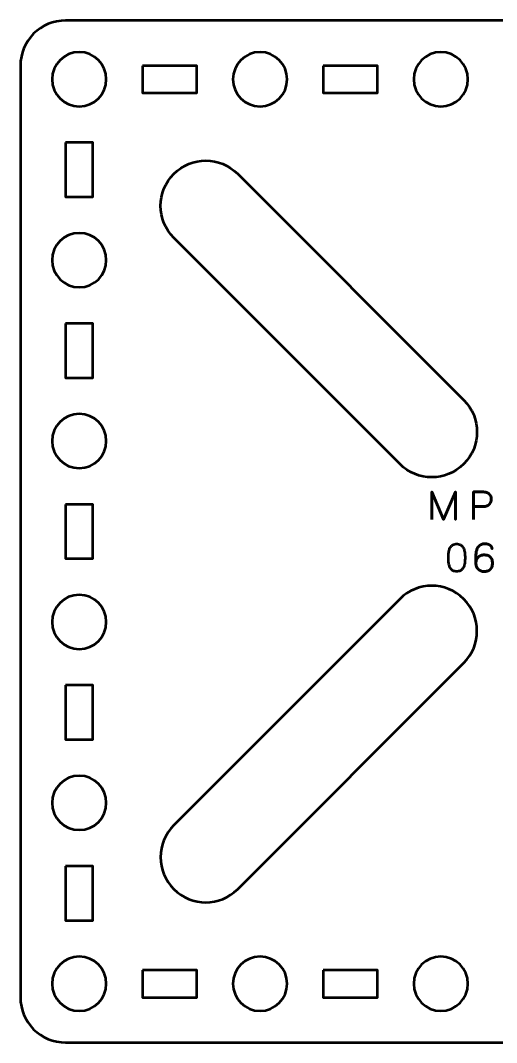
# Model space of a CAD drawing. Header units: centimetres. Extents: x -22.2 to 1.2, y -20.5 to -9.2.
# Drawn here: x -10.15 to -4.88, y -20.5 to -9.2 of the extents above; entities that cross this region are included whole.
import ezdxf

# ---------------------------------------------------------------- set-up
doc = ezdxf.new("R2010")
doc.units = ezdxf.units.CM
doc.header["$MEASUREMENT"] = 0
doc.layers.add('Layer 1', color=7, linetype='Continuous')

msp = doc.modelspace()

# ---------------------------------------------------------------- linework, layer by layer
at = {"layer": 'Layer 1', "lineweight": 53}
for points, knots in [([(-9.64992, -9.19998), (-9.64992, -9.19998), (0.65006, -9.19998), (0.65006, -9.19998), (0.65006, -9.19998), (0.92706, -9.19998), (1.15002, -9.42308), (1.15002, -9.70008), (1.15002, -9.70008), (1.15002, -9.70008), (1.15002, -20.00006), (1.15002, -20.00006), (1.15002, -20.00006), (1.15002, -20.27706), (0.92706, -20.50002), (0.65006, -20.50002), (0.65006, -20.50002), (0.65006, -20.50002), (-9.64992, -20.50002), (-9.64992, -20.50002), (-9.64992, -20.50002), (-9.92692, -20.50002), (-10.15002, -20.27706), (-10.15002, -20.00006), (-10.15002, -20.00006), (-10.15002, -20.00006), (-10.15002, -9.70008), (-10.15002, -9.70008), (-10.15002, -9.70008), (-10.15002, -9.42308), (-9.92692, -9.19998), (-9.64992, -9.19998)], [0, 0, 0, 0, 0.125, 0.125, 0.125, 0.125, 0.25, 0.25, 0.25, 0.25, 0.375, 0.375, 0.375, 0.375, 0.5, 0.5, 0.5, 0.5, 0.625, 0.625, 0.625, 0.625, 0.75, 0.75, 0.75, 0.75, 0.875, 0.875, 0.875, 0.875, 1, 1, 1, 1]), ([(-9.19999, -9.85001), (-9.19999, -10.01578), (-9.33422, -10.15001), (-9.49999, -10.15001), (-9.49999, -10.15001), (-9.66565, -10.15001), (-9.79999, -10.01578), (-9.79999, -9.85001), (-9.79999, -9.85001), (-9.79999, -9.68434), (-9.66565, -9.55001), (-9.49999, -9.55001), (-9.49999, -9.55001), (-9.33422, -9.55001), (-9.19999, -9.68434), (-9.19999, -9.85001)], [0, 0, 0, 0, 0.25, 0.25, 0.25, 0.25, 0.5, 0.5, 0.5, 0.5, 0.75, 0.75, 0.75, 0.75, 1, 1, 1, 1]), ([(-7.19991, -9.85001), (-7.19991, -10.01578), (-7.33429, -10.15001), (-7.49992, -10.15001), (-7.49992, -10.15001), (-7.66569, -10.15001), (-7.79992, -10.01578), (-7.79992, -9.85001), (-7.79992, -9.85001), (-7.79992, -9.68434), (-7.66569, -9.55001), (-7.49992, -9.55001), (-7.49992, -9.55001), (-7.33429, -9.55001), (-7.19991, -9.68434), (-7.19991, -9.85001)], [0, 0, 0, 0, 0.25, 0.25, 0.25, 0.25, 0.5, 0.5, 0.5, 0.5, 0.75, 0.75, 0.75, 0.75, 1, 1, 1, 1]), ([(-5.19998, -9.85001), (-5.19998, -10.01578), (-5.33432, -10.15001), (-5.49998, -10.15001), (-5.49998, -10.15001), (-5.66561, -10.15001), (-5.79999, -10.01578), (-5.79999, -9.85001), (-5.79999, -9.85001), (-5.79999, -9.68434), (-5.66561, -9.55001), (-5.49998, -9.55001), (-5.49998, -9.55001), (-5.33432, -9.55001), (-5.19998, -9.68434), (-5.19998, -9.85001)], [0, 0, 0, 0, 0.25, 0.25, 0.25, 0.25, 0.5, 0.5, 0.5, 0.5, 0.75, 0.75, 0.75, 0.75, 1, 1, 1, 1]), ([(-8.79997, -9.70008), (-8.79997, -9.70008), (-8.19997, -9.70008), (-8.19997, -9.70008), (-8.19997, -9.70008), (-8.19997, -9.70008), (-8.19997, -10.00008), (-8.19997, -10.00008), (-8.19997, -10.00008), (-8.19997, -10.00008), (-8.79997, -10.00008), (-8.79997, -10.00008), (-8.79997, -10.00008), (-8.79997, -10.00008), (-8.79997, -9.70008), (-8.79997, -9.70008)], [0, 0, 0, 0, 0.25, 0.25, 0.25, 0.25, 0.5, 0.5, 0.5, 0.5, 0.75, 0.75, 0.75, 0.75, 1, 1, 1, 1]), ([(-6.80001, -9.70008), (-6.80001, -9.70008), (-6.2, -9.70008), (-6.2, -9.70008), (-6.2, -9.70008), (-6.2, -9.70008), (-6.2, -10.00008), (-6.2, -10.00008), (-6.2, -10.00008), (-6.2, -10.00008), (-6.80001, -10.00008), (-6.80001, -10.00008), (-6.80001, -10.00008), (-6.80001, -10.00008), (-6.80001, -9.70008), (-6.80001, -9.70008)], [0, 0, 0, 0, 0.25, 0.25, 0.25, 0.25, 0.5, 0.5, 0.5, 0.5, 0.75, 0.75, 0.75, 0.75, 1, 1, 1, 1]), ([(-9.64992, -10.55003), (-9.64992, -10.55003), (-9.34992, -10.55003), (-9.34992, -10.55003), (-9.34992, -10.55003), (-9.34992, -10.55003), (-9.34992, -11.15003), (-9.34992, -11.15003), (-9.34992, -11.15003), (-9.34992, -11.15003), (-9.64992, -11.15003), (-9.64992, -11.15003), (-9.64992, -11.15003), (-9.64992, -11.15003), (-9.64992, -10.55003), (-9.64992, -10.55003)], [0, 0, 0, 0, 0.25, 0.25, 0.25, 0.25, 0.5, 0.5, 0.5, 0.5, 0.75, 0.75, 0.75, 0.75, 1, 1, 1, 1]), ([(-9.19999, -11.85008), (-9.19999, -12.01571), (-9.33422, -12.15009), (-9.49999, -12.15009), (-9.49999, -12.15009), (-9.66565, -12.15009), (-9.79999, -12.01571), (-9.79999, -11.85008), (-9.79999, -11.85008), (-9.79999, -11.68431), (-9.66565, -11.55008), (-9.49999, -11.55008), (-9.49999, -11.55008), (-9.33422, -11.55008), (-9.19999, -11.68431), (-9.19999, -11.85008)], [0, 0, 0, 0, 0.25, 0.25, 0.25, 0.25, 0.5, 0.5, 0.5, 0.5, 0.75, 0.75, 0.75, 0.75, 1, 1, 1, 1]), ([(-9.64992, -12.54999), (-9.64992, -12.54999), (-9.34992, -12.54999), (-9.34992, -12.54999), (-9.34992, -12.54999), (-9.34992, -12.54999), (-9.34992, -13.15), (-9.34992, -13.15), (-9.34992, -13.15), (-9.34992, -13.15), (-9.64992, -13.15), (-9.64992, -13.15), (-9.64992, -13.15), (-9.64992, -13.15), (-9.64992, -12.54999), (-9.64992, -12.54999)], [0, 0, 0, 0, 0.25, 0.25, 0.25, 0.25, 0.5, 0.5, 0.5, 0.5, 0.75, 0.75, 0.75, 0.75, 1, 1, 1, 1]), ([(-9.19999, -13.85002), (-9.19999, -14.01568), (-9.33422, -14.15002), (-9.49999, -14.15002), (-9.49999, -14.15002), (-9.66565, -14.15002), (-9.79999, -14.01568), (-9.79999, -13.85002), (-9.79999, -13.85002), (-9.79999, -13.68439), (-9.66565, -13.55001), (-9.49999, -13.55001), (-9.49999, -13.55001), (-9.33422, -13.55001), (-9.19999, -13.68439), (-9.19999, -13.85002)], [0, 0, 0, 0, 0.25, 0.25, 0.25, 0.25, 0.5, 0.5, 0.5, 0.5, 0.75, 0.75, 0.75, 0.75, 1, 1, 1, 1]), ([(-9.64992, -14.55007), (-9.64992, -14.55007), (-9.34992, -14.55007), (-9.34992, -14.55007), (-9.34992, -14.55007), (-9.34992, -14.55007), (-9.34992, -15.15007), (-9.34992, -15.15007), (-9.34992, -15.15007), (-9.34992, -15.15007), (-9.64992, -15.15007), (-9.64992, -15.15007), (-9.64992, -15.15007), (-9.64992, -15.15007), (-9.64992, -14.55007), (-9.64992, -14.55007)], [0, 0, 0, 0, 0.25, 0.25, 0.25, 0.25, 0.5, 0.5, 0.5, 0.5, 0.75, 0.75, 0.75, 0.75, 1, 1, 1, 1]), ([(-9.19999, -15.84998), (-9.19999, -16.01575), (-9.33422, -16.14999), (-9.49999, -16.14999), (-9.49999, -16.14999), (-9.66565, -16.14999), (-9.79999, -16.01575), (-9.79999, -15.84998), (-9.79999, -15.84998), (-9.79999, -15.68432), (-9.66565, -15.54998), (-9.49999, -15.54998), (-9.49999, -15.54998), (-9.33422, -15.54998), (-9.19999, -15.68432), (-9.19999, -15.84998)], [0, 0, 0, 0, 0.25, 0.25, 0.25, 0.25, 0.5, 0.5, 0.5, 0.5, 0.75, 0.75, 0.75, 0.75, 1, 1, 1, 1]), ([(-9.64992, -16.55004), (-9.64992, -16.55004), (-9.34992, -16.55004), (-9.34992, -16.55004), (-9.34992, -16.55004), (-9.34992, -16.55004), (-9.34992, -17.15004), (-9.34992, -17.15004), (-9.34992, -17.15004), (-9.34992, -17.15004), (-9.64992, -17.15004), (-9.64992, -17.15004), (-9.64992, -17.15004), (-9.64992, -17.15004), (-9.64992, -16.55004), (-9.64992, -16.55004)], [0, 0, 0, 0, 0.25, 0.25, 0.25, 0.25, 0.5, 0.5, 0.5, 0.5, 0.75, 0.75, 0.75, 0.75, 1, 1, 1, 1]), ([(-9.19999, -17.85006), (-9.19999, -18.01569), (-9.33422, -18.15006), (-9.49999, -18.15006), (-9.49999, -18.15006), (-9.66565, -18.15006), (-9.79999, -18.01569), (-9.79999, -17.85006), (-9.79999, -17.85006), (-9.79999, -17.68429), (-9.66565, -17.55005), (-9.49999, -17.55005), (-9.49999, -17.55005), (-9.33422, -17.55005), (-9.19999, -17.68429), (-9.19999, -17.85006)], [0, 0, 0, 0, 0.25, 0.25, 0.25, 0.25, 0.5, 0.5, 0.5, 0.5, 0.75, 0.75, 0.75, 0.75, 1, 1, 1, 1]), ([(-9.64992, -18.54997), (-9.64992, -18.54997), (-9.34992, -18.54997), (-9.34992, -18.54997), (-9.34992, -18.54997), (-9.34992, -18.54997), (-9.34992, -19.14997), (-9.34992, -19.14997), (-9.34992, -19.14997), (-9.34992, -19.14997), (-9.64992, -19.14997), (-9.64992, -19.14997), (-9.64992, -19.14997), (-9.64992, -19.14997), (-9.64992, -18.54997), (-9.64992, -18.54997)], [0, 0, 0, 0, 0.25, 0.25, 0.25, 0.25, 0.5, 0.5, 0.5, 0.5, 0.75, 0.75, 0.75, 0.75, 1, 1, 1, 1]), ([(-9.19999, -19.85002), (-9.19999, -20.01565), (-9.33422, -20.14999), (-9.49999, -20.14999), (-9.49999, -20.14999), (-9.66565, -20.14999), (-9.79999, -20.01565), (-9.79999, -19.85002), (-9.79999, -19.85002), (-9.79999, -19.68436), (-9.66565, -19.55002), (-9.49999, -19.55002), (-9.49999, -19.55002), (-9.33422, -19.55002), (-9.19999, -19.68436), (-9.19999, -19.85002)], [0, 0, 0, 0, 0.25, 0.25, 0.25, 0.25, 0.5, 0.5, 0.5, 0.5, 0.75, 0.75, 0.75, 0.75, 1, 1, 1, 1]), ([(-7.19991, -19.85002), (-7.19991, -20.01565), (-7.33429, -20.14999), (-7.49992, -20.14999), (-7.49992, -20.14999), (-7.66569, -20.14999), (-7.79992, -20.01565), (-7.79992, -19.85002), (-7.79992, -19.85002), (-7.79992, -19.68436), (-7.66569, -19.55002), (-7.49992, -19.55002), (-7.49992, -19.55002), (-7.33429, -19.55002), (-7.19991, -19.68436), (-7.19991, -19.85002)], [0, 0, 0, 0, 0.25, 0.25, 0.25, 0.25, 0.5, 0.5, 0.5, 0.5, 0.75, 0.75, 0.75, 0.75, 1, 1, 1, 1]), ([(-5.19998, -19.85002), (-5.19998, -20.01565), (-5.33432, -20.14999), (-5.49998, -20.14999), (-5.49998, -20.14999), (-5.66561, -20.14999), (-5.79999, -20.01565), (-5.79999, -19.85002), (-5.79999, -19.85002), (-5.79999, -19.68436), (-5.66561, -19.55002), (-5.49998, -19.55002), (-5.49998, -19.55002), (-5.33432, -19.55002), (-5.19998, -19.68436), (-5.19998, -19.85002)], [0, 0, 0, 0, 0.25, 0.25, 0.25, 0.25, 0.5, 0.5, 0.5, 0.5, 0.75, 0.75, 0.75, 0.75, 1, 1, 1, 1]), ([(-8.79997, -19.70009), (-8.79997, -19.70009), (-8.19997, -19.70009), (-8.19997, -19.70009), (-8.19997, -19.70009), (-8.19997, -19.70009), (-8.19997, -20.0001), (-8.19997, -20.0001), (-8.19997, -20.0001), (-8.19997, -20.0001), (-8.79997, -20.0001), (-8.79997, -20.0001), (-8.79997, -20.0001), (-8.79997, -20.0001), (-8.79997, -19.70009), (-8.79997, -19.70009)], [0, 0, 0, 0, 0.25, 0.25, 0.25, 0.25, 0.5, 0.5, 0.5, 0.5, 0.75, 0.75, 0.75, 0.75, 1, 1, 1, 1]), ([(-6.80001, -19.70009), (-6.80001, -19.70009), (-6.2, -19.70009), (-6.2, -19.70009), (-6.2, -19.70009), (-6.2, -19.70009), (-6.2, -20.0001), (-6.2, -20.0001), (-6.2, -20.0001), (-6.2, -20.0001), (-6.80001, -20.0001), (-6.80001, -20.0001), (-6.80001, -20.0001), (-6.80001, -20.0001), (-6.80001, -19.70009), (-6.80001, -19.70009)], [0, 0, 0, 0, 0.25, 0.25, 0.25, 0.25, 0.5, 0.5, 0.5, 0.5, 0.75, 0.75, 0.75, 0.75, 1, 1, 1, 1])]:
    msp.add_open_spline(points, degree=3, knots=knots, dxfattribs=at)
at = {"layer": 'Layer 1', "color": 250, "lineweight": 53}
for points in [[(-7.74649, -10.89649), (-7.94172, -10.70126), (-8.25828, -10.70126), (-8.45351, -10.89649), (-8.45351, -10.89649), (-8.64874, -11.09172), (-8.64874, -11.40828), (-8.45351, -11.60351), (-8.45351, -11.60351), (-8.45351, -11.60351), (-5.95351, -14.10351), (-5.95351, -14.10351), (-5.95351, -14.10351), (-5.75828, -14.29874), (-5.44172, -14.29874), (-5.24649, -14.10351), (-5.24649, -14.10351), (-5.05126, -13.90828), (-5.05126, -13.59172), (-5.24649, -13.39649), (-5.24649, -13.39649), (-5.24649, -13.39649), (-7.74649, -10.89649), (-7.74649, -10.89649)], [(-7.74649, -18.80351), (-7.94172, -18.99874), (-8.25828, -18.99874), (-8.45351, -18.80351), (-8.45351, -18.80351), (-8.64874, -18.60828), (-8.64874, -18.29172), (-8.45351, -18.09649), (-8.45351, -18.09649), (-8.45351, -18.09649), (-5.95351, -15.59649), (-5.95351, -15.59649), (-5.95351, -15.59649), (-5.75828, -15.40126), (-5.44172, -15.40126), (-5.24649, -15.59649), (-5.24649, -15.59649), (-5.05126, -15.79172), (-5.05126, -16.10828), (-5.24649, -16.30351), (-5.24649, -16.30351), (-5.24649, -16.30351), (-7.74649, -18.80351), (-7.74649, -18.80351)]]:
    msp.add_open_spline(points, degree=3, knots=[0, 0, 0, 0, 0.16666667, 0.16666667, 0.16666667, 0.16666667, 0.33333333, 0.33333333, 0.33333333, 0.33333333, 0.5, 0.5, 0.5, 0.5, 0.66666667, 0.66666667, 0.66666667, 0.66666667, 0.83333333, 0.83333333, 0.83333333, 0.83333333, 1, 1, 1, 1], dxfattribs=at)
at = {"layer": 'Layer 1', "color": 30, "lineweight": 53}
for points, knots in [([(-5.60108, -14.71707), (-5.60108, -14.71707), (-5.60108, -14.41185), (-5.60108, -14.41185), (-5.60108, -14.41185), (-5.60108, -14.41185), (-5.46985, -14.71707), (-5.46985, -14.71707), (-5.46985, -14.71707), (-5.46985, -14.71707), (-5.33819, -14.41185), (-5.33819, -14.41185), (-5.33819, -14.41185), (-5.33819, -14.41185), (-5.33819, -14.71707), (-5.33819, -14.71707), (-5.33819, -14.71707), (-5.33819, -14.71707), (-5.33819, -14.41185), (-5.33819, -14.41185), (-5.33819, -14.41185), (-5.33819, -14.41185), (-5.46985, -14.71707), (-5.46985, -14.71707), (-5.46985, -14.71707), (-5.46985, -14.71707), (-5.60108, -14.41185), (-5.60108, -14.41185), (-5.60108, -14.41185), (-5.60108, -14.41185), (-5.60108, -14.71707), (-5.60108, -14.71707)], [0, 0, 0, 0, 0.125, 0.125, 0.125, 0.125, 0.25, 0.25, 0.25, 0.25, 0.375, 0.375, 0.375, 0.375, 0.5, 0.5, 0.5, 0.5, 0.625, 0.625, 0.625, 0.625, 0.75, 0.75, 0.75, 0.75, 0.875, 0.875, 0.875, 0.875, 1, 1, 1, 1]), ([(-5.13838, -14.71707), (-5.13838, -14.71707), (-5.13838, -14.41185), (-5.13838, -14.41185), (-5.13838, -14.41185), (-5.13838, -14.41185), (-5.04101, -14.41185), (-5.04101, -14.41185), (-5.04101, -14.41185), (-5.02154, -14.41192), (-5.00553, -14.41411), (-4.9929, -14.41834), (-4.9929, -14.41834), (-4.98034, -14.4225), (-4.97046, -14.42829), (-4.96333, -14.43563), (-4.96333, -14.43563), (-4.95621, -14.44289), (-4.95113, -14.45122), (-4.94802, -14.4606), (-4.94802, -14.4606), (-4.94499, -14.46999), (-4.94323, -14.47979), (-4.9428, -14.49017), (-4.9428, -14.49017), (-4.94231, -14.50054), (-4.94351, -14.5107), (-4.94633, -14.52057), (-4.94633, -14.52057), (-4.94922, -14.53045), (-4.95409, -14.53941), (-4.96108, -14.54746), (-4.96108, -14.54746), (-4.96799, -14.5555), (-4.97737, -14.56192), (-4.98916, -14.56665), (-4.98916, -14.56665), (-5.00094, -14.57144), (-5.01554, -14.57384), (-5.03297, -14.57398), (-5.03297, -14.57398), (-5.03297, -14.57398), (-5.13838, -14.57398), (-5.13838, -14.57398), (-5.13838, -14.57398), (-5.13838, -14.57398), (-5.03297, -14.57398), (-5.03297, -14.57398), (-5.03297, -14.57398), (-5.0159, -14.57384), (-5.00143, -14.57144), (-4.98972, -14.56665), (-4.98972, -14.56665), (-4.97794, -14.56192), (-4.96855, -14.5555), (-4.9615, -14.54746), (-4.9615, -14.54746), (-4.95451, -14.53941), (-4.9495, -14.53045), (-4.94654, -14.52057), (-4.94654, -14.52057), (-4.94358, -14.5107), (-4.94231, -14.50054), (-4.9428, -14.49017), (-4.9428, -14.49017), (-4.94323, -14.47979), (-4.94499, -14.46999), (-4.94816, -14.4606), (-4.94816, -14.4606), (-4.95127, -14.45122), (-4.95649, -14.44289), (-4.96362, -14.43563), (-4.96362, -14.43563), (-4.97081, -14.42829), (-4.98069, -14.4225), (-4.99325, -14.41834), (-4.99325, -14.41834), (-5.00588, -14.41411), (-5.02175, -14.41192), (-5.04101, -14.41185), (-5.04101, -14.41185), (-5.04101, -14.41185), (-5.13838, -14.41185), (-5.13838, -14.41185), (-5.13838, -14.41185), (-5.13838, -14.41185), (-5.13838, -14.71707), (-5.13838, -14.71707)], [0, 0, 0, 0, 0.04545455, 0.04545455, 0.04545455, 0.04545455, 0.09090909, 0.09090909, 0.09090909, 0.09090909, 0.13636364, 0.13636364, 0.13636364, 0.13636364, 0.18181818, 0.18181818, 0.18181818, 0.18181818, 0.22727273, 0.22727273, 0.22727273, 0.22727273, 0.27272727, 0.27272727, 0.27272727, 0.27272727, 0.31818182, 0.31818182, 0.31818182, 0.31818182, 0.36363636, 0.36363636, 0.36363636, 0.36363636, 0.40909091, 0.40909091, 0.40909091, 0.40909091, 0.45454545, 0.45454545, 0.45454545, 0.45454545, 0.5, 0.5, 0.5, 0.5, 0.54545455, 0.54545455, 0.54545455, 0.54545455, 0.59090909, 0.59090909, 0.59090909, 0.59090909, 0.63636364, 0.63636364, 0.63636364, 0.63636364, 0.68181818, 0.68181818, 0.68181818, 0.68181818, 0.72727273, 0.72727273, 0.72727273, 0.72727273, 0.77272727, 0.77272727, 0.77272727, 0.77272727, 0.81818182, 0.81818182, 0.81818182, 0.81818182, 0.86363636, 0.86363636, 0.86363636, 0.86363636, 0.90909091, 0.90909091, 0.90909091, 0.90909091, 0.95454545, 0.95454545, 0.95454545, 0.95454545, 1, 1, 1, 1]), ([(-5.32464, -15.29238), (-5.30983, -15.29231), (-5.29706, -15.2897), (-5.2864, -15.28462), (-5.2864, -15.28462), (-5.27582, -15.27954), (-5.267, -15.27227), (-5.25995, -15.26303), (-5.25995, -15.26303), (-5.25296, -15.25372), (-5.24746, -15.24271), (-5.24337, -15.23001), (-5.24337, -15.23001), (-5.23934, -15.21731), (-5.23645, -15.20341), (-5.23483, -15.18817), (-5.23483, -15.18817), (-5.23313, -15.17293), (-5.23229, -15.15691), (-5.23236, -15.13998), (-5.23236, -15.13998), (-5.23229, -15.12312), (-5.23313, -15.1071), (-5.23483, -15.09193), (-5.23483, -15.09193), (-5.23645, -15.07676), (-5.23934, -15.06279), (-5.24337, -15.05009), (-5.24337, -15.05009), (-5.24746, -15.03746), (-5.25296, -15.02646), (-5.25995, -15.01707), (-5.25995, -15.01707), (-5.267, -15.00776), (-5.27582, -15.00049), (-5.2864, -14.99541), (-5.2864, -14.99541), (-5.29706, -14.99026), (-5.30983, -14.98765), (-5.32464, -14.98758), (-5.32464, -14.98758), (-5.33946, -14.98765), (-5.35223, -14.99026), (-5.36289, -14.99541), (-5.36289, -14.99541), (-5.37347, -15.00049), (-5.38229, -15.00776), (-5.38934, -15.01707), (-5.38934, -15.01707), (-5.39633, -15.02646), (-5.40183, -15.03746), (-5.40592, -15.05009), (-5.40592, -15.05009), (-5.40995, -15.06279), (-5.41284, -15.07676), (-5.41446, -15.09193), (-5.41446, -15.09193), (-5.41615, -15.1071), (-5.417, -15.12312), (-5.41693, -15.13998), (-5.41693, -15.13998), (-5.417, -15.15691), (-5.41615, -15.17293), (-5.41446, -15.18817), (-5.41446, -15.18817), (-5.41284, -15.20341), (-5.40995, -15.21731), (-5.40592, -15.23001), (-5.40592, -15.23001), (-5.40183, -15.24271), (-5.39633, -15.25372), (-5.38934, -15.26303), (-5.38934, -15.26303), (-5.38229, -15.27227), (-5.37347, -15.27954), (-5.36289, -15.28462), (-5.36289, -15.28462), (-5.35223, -15.2897), (-5.33946, -15.29231), (-5.32464, -15.29238)], [0, 0, 0, 0, 0.05, 0.05, 0.05, 0.05, 0.1, 0.1, 0.1, 0.1, 0.15, 0.15, 0.15, 0.15, 0.2, 0.2, 0.2, 0.2, 0.25, 0.25, 0.25, 0.25, 0.3, 0.3, 0.3, 0.3, 0.35, 0.35, 0.35, 0.35, 0.4, 0.4, 0.4, 0.4, 0.45, 0.45, 0.45, 0.45, 0.5, 0.5, 0.5, 0.5, 0.55, 0.55, 0.55, 0.55, 0.6, 0.6, 0.6, 0.6, 0.65, 0.65, 0.65, 0.65, 0.7, 0.7, 0.7, 0.7, 0.75, 0.75, 0.75, 0.75, 0.8, 0.8, 0.8, 0.8, 0.85, 0.85, 0.85, 0.85, 0.9, 0.9, 0.9, 0.9, 0.95, 0.95, 0.95, 0.95, 1, 1, 1, 1]), ([(-5.32464, -15.29238), (-5.30983, -15.29231), (-5.29706, -15.2897), (-5.2864, -15.28462), (-5.2864, -15.28462), (-5.27582, -15.27954), (-5.267, -15.27227), (-5.25995, -15.26303), (-5.25995, -15.26303), (-5.25296, -15.25372), (-5.24746, -15.24271), (-5.24337, -15.23001), (-5.24337, -15.23001), (-5.23934, -15.21731), (-5.23645, -15.20341), (-5.23483, -15.18817), (-5.23483, -15.18817), (-5.23313, -15.17293), (-5.23229, -15.15691), (-5.23236, -15.13998), (-5.23236, -15.13998), (-5.23229, -15.12312), (-5.23313, -15.1071), (-5.23483, -15.09193), (-5.23483, -15.09193), (-5.23645, -15.07676), (-5.23934, -15.06279), (-5.24337, -15.05009), (-5.24337, -15.05009), (-5.24746, -15.03746), (-5.25296, -15.02646), (-5.25995, -15.01707), (-5.25995, -15.01707), (-5.267, -15.00776), (-5.27582, -15.00049), (-5.2864, -14.99541), (-5.2864, -14.99541), (-5.29706, -14.99026), (-5.30983, -14.98765), (-5.32464, -14.98758), (-5.32464, -14.98758), (-5.33946, -14.98765), (-5.35223, -14.99026), (-5.36289, -14.99541), (-5.36289, -14.99541), (-5.37347, -15.00049), (-5.38229, -15.00776), (-5.38934, -15.01707), (-5.38934, -15.01707), (-5.39633, -15.02646), (-5.40183, -15.03746), (-5.40592, -15.05009), (-5.40592, -15.05009), (-5.40995, -15.06279), (-5.41284, -15.07676), (-5.41446, -15.09193), (-5.41446, -15.09193), (-5.41615, -15.1071), (-5.417, -15.12312), (-5.41693, -15.13998), (-5.41693, -15.13998), (-5.417, -15.15691), (-5.41615, -15.17293), (-5.41446, -15.18817), (-5.41446, -15.18817), (-5.41284, -15.20341), (-5.40995, -15.21731), (-5.40592, -15.23001), (-5.40592, -15.23001), (-5.40183, -15.24271), (-5.39633, -15.25372), (-5.38934, -15.26303), (-5.38934, -15.26303), (-5.38229, -15.27227), (-5.37347, -15.27954), (-5.36289, -15.28462), (-5.36289, -15.28462), (-5.35223, -15.2897), (-5.33946, -15.29231), (-5.32464, -15.29238)], [0, 0, 0, 0, 0.05, 0.05, 0.05, 0.05, 0.1, 0.1, 0.1, 0.1, 0.15, 0.15, 0.15, 0.15, 0.2, 0.2, 0.2, 0.2, 0.25, 0.25, 0.25, 0.25, 0.3, 0.3, 0.3, 0.3, 0.35, 0.35, 0.35, 0.35, 0.4, 0.4, 0.4, 0.4, 0.45, 0.45, 0.45, 0.45, 0.5, 0.5, 0.5, 0.5, 0.55, 0.55, 0.55, 0.55, 0.6, 0.6, 0.6, 0.6, 0.65, 0.65, 0.65, 0.65, 0.7, 0.7, 0.7, 0.7, 0.75, 0.75, 0.75, 0.75, 0.8, 0.8, 0.8, 0.8, 0.85, 0.85, 0.85, 0.85, 0.9, 0.9, 0.9, 0.9, 0.95, 0.95, 0.95, 0.95, 1, 1, 1, 1]), ([(-5.11213, -15.20052), (-5.11206, -15.18669), (-5.10981, -15.1742), (-5.10529, -15.16291), (-5.10529, -15.16291), (-5.10085, -15.15169), (-5.09457, -15.14203), (-5.08645, -15.13391), (-5.08645, -15.13391), (-5.07841, -15.12587), (-5.06888, -15.11966), (-5.05802, -15.11529), (-5.05802, -15.11529), (-5.04715, -15.11091), (-5.03523, -15.10873), (-5.02239, -15.10865), (-5.02239, -15.10865), (-5.00948, -15.10858), (-4.99741, -15.11021), (-4.98619, -15.11345), (-4.98619, -15.11345), (-4.97497, -15.11663), (-4.96517, -15.12185), (-4.95663, -15.12905), (-4.95663, -15.12905), (-4.94809, -15.13617), (-4.94139, -15.14563), (-4.93659, -15.15741), (-4.93659, -15.15741), (-4.9318, -15.16919), (-4.92933, -15.18351), (-4.92926, -15.20052), (-4.92926, -15.20052), (-4.92933, -15.21752), (-4.9318, -15.23184), (-4.93659, -15.24363), (-4.93659, -15.24363), (-4.94139, -15.25541), (-4.94809, -15.26486), (-4.95663, -15.27199), (-4.95663, -15.27199), (-4.96517, -15.27919), (-4.97497, -15.28441), (-4.98619, -15.28758), (-4.98619, -15.28758), (-4.99741, -15.29083), (-5.00948, -15.29245), (-5.02239, -15.29238), (-5.02239, -15.29238), (-5.03523, -15.29231), (-5.04701, -15.29012), (-5.05781, -15.28575), (-5.05781, -15.28575), (-5.06853, -15.28137), (-5.07784, -15.27516), (-5.08582, -15.26705), (-5.08582, -15.26705), (-5.09379, -15.25901), (-5.10007, -15.24934), (-5.10458, -15.23805), (-5.10458, -15.23805), (-5.10917, -15.22683), (-5.11164, -15.21435), (-5.11213, -15.20052), (-5.11213, -15.20052), (-5.11242, -15.19353), (-5.11277, -15.18521), (-5.11326, -15.17554), (-5.11326, -15.17554), (-5.11376, -15.1658), (-5.11404, -15.15522), (-5.11411, -15.14386), (-5.11411, -15.14386), (-5.11418, -15.13243), (-5.11383, -15.12065), (-5.11291, -15.10858), (-5.11291, -15.10858), (-5.11206, -15.09645), (-5.11037, -15.08452), (-5.1079, -15.07274), (-5.1079, -15.07274), (-5.10543, -15.06103), (-5.1019, -15.04995), (-5.09725, -15.03958), (-5.09725, -15.03958), (-5.09259, -15.02921), (-5.08659, -15.02004), (-5.07918, -15.01206), (-5.07918, -15.01206), (-5.07171, -15.00409), (-5.0626, -14.99781), (-5.05181, -14.99323), (-5.05181, -14.99323), (-5.04101, -14.98871), (-5.02824, -14.98638), (-5.0135, -14.98631), (-5.0135, -14.98631), (-5.00066, -14.98638), (-4.98979, -14.98765), (-4.98076, -14.99012), (-4.98076, -14.99012), (-4.97173, -14.99259), (-4.96432, -14.99591), (-4.95839, -15), (-4.95839, -15), (-4.95254, -15.00416), (-4.94788, -15.00868), (-4.9445, -15.01369), (-4.9445, -15.01369), (-4.94111, -15.01863), (-4.93857, -15.02364), (-4.93702, -15.02865), (-4.93702, -15.02865), (-4.93539, -15.03365), (-4.93434, -15.03831), (-4.93391, -15.04262), (-4.93391, -15.04262), (-4.93434, -15.03831), (-4.93539, -15.03365), (-4.93702, -15.02865), (-4.93702, -15.02865), (-4.93857, -15.02364), (-4.94111, -15.01863), (-4.9445, -15.01369), (-4.9445, -15.01369), (-4.94788, -15.00868), (-4.95254, -15.00416), (-4.95839, -15), (-4.95839, -15), (-4.96432, -14.99591), (-4.97173, -14.99259), (-4.98076, -14.99012), (-4.98076, -14.99012), (-4.98979, -14.98765), (-5.00066, -14.98638), (-5.0135, -14.98631), (-5.0135, -14.98631), (-5.02824, -14.98638), (-5.04101, -14.98871), (-5.05181, -14.99323), (-5.05181, -14.99323), (-5.0626, -14.99781), (-5.07171, -15.00409), (-5.07918, -15.01206), (-5.07918, -15.01206), (-5.08659, -15.02004), (-5.09259, -15.02921), (-5.09725, -15.03958), (-5.09725, -15.03958), (-5.1019, -15.04995), (-5.10543, -15.06103), (-5.1079, -15.07274), (-5.1079, -15.07274), (-5.11037, -15.08452), (-5.11206, -15.09645), (-5.11291, -15.10858), (-5.11291, -15.10858), (-5.11383, -15.12065), (-5.11418, -15.13243), (-5.11411, -15.14386), (-5.11411, -15.14386), (-5.11404, -15.15522), (-5.11376, -15.1658), (-5.11326, -15.17554), (-5.11326, -15.17554), (-5.11277, -15.18521), (-5.11242, -15.19353), (-5.11213, -15.20052), (-5.11213, -15.20052), (-5.11164, -15.21435), (-5.10917, -15.22683), (-5.10458, -15.23805), (-5.10458, -15.23805), (-5.10007, -15.24934), (-5.09379, -15.25901), (-5.08582, -15.26705), (-5.08582, -15.26705), (-5.07784, -15.27516), (-5.06853, -15.28137), (-5.05781, -15.28575), (-5.05781, -15.28575), (-5.04701, -15.29012), (-5.03523, -15.29231), (-5.02239, -15.29238), (-5.02239, -15.29238), (-5.00948, -15.29245), (-4.99741, -15.29083), (-4.98619, -15.28758), (-4.98619, -15.28758), (-4.97497, -15.28441), (-4.96517, -15.27919), (-4.95663, -15.27199), (-4.95663, -15.27199), (-4.94809, -15.26486), (-4.94139, -15.25541), (-4.93659, -15.24363), (-4.93659, -15.24363), (-4.9318, -15.23184), (-4.92933, -15.21752), (-4.92926, -15.20052), (-4.92926, -15.20052), (-4.92933, -15.18351), (-4.9318, -15.16919), (-4.93659, -15.15741), (-4.93659, -15.15741), (-4.94139, -15.14563), (-4.94809, -15.13617), (-4.95663, -15.12905), (-4.95663, -15.12905), (-4.96517, -15.12185), (-4.97497, -15.11663), (-4.98619, -15.11345), (-4.98619, -15.11345), (-4.99741, -15.11021), (-5.00948, -15.10858), (-5.02239, -15.10865), (-5.02239, -15.10865), (-5.03523, -15.10873), (-5.04715, -15.11091), (-5.05802, -15.11529), (-5.05802, -15.11529), (-5.06888, -15.11966), (-5.07841, -15.12587), (-5.08645, -15.13391), (-5.08645, -15.13391), (-5.09457, -15.14203), (-5.10085, -15.15169), (-5.10529, -15.16291), (-5.10529, -15.16291), (-5.10981, -15.1742), (-5.11206, -15.18669), (-5.11213, -15.20052)], [0, 0, 0, 0, 0.01724138, 0.01724138, 0.01724138, 0.01724138, 0.03448276, 0.03448276, 0.03448276, 0.03448276, 0.05172414, 0.05172414, 0.05172414, 0.05172414, 0.06896552, 0.06896552, 0.06896552, 0.06896552, 0.0862069, 0.0862069, 0.0862069, 0.0862069, 0.10344828, 0.10344828, 0.10344828, 0.10344828, 0.12068966, 0.12068966, 0.12068966, 0.12068966, 0.13793103, 0.13793103, 0.13793103, 0.13793103, 0.15517241, 0.15517241, 0.15517241, 0.15517241, 0.17241379, 0.17241379, 0.17241379, 0.17241379, 0.18965517, 0.18965517, 0.18965517, 0.18965517, 0.20689655, 0.20689655, 0.20689655, 0.20689655, 0.22413793, 0.22413793, 0.22413793, 0.22413793, 0.24137931, 0.24137931, 0.24137931, 0.24137931, 0.25862069, 0.25862069, 0.25862069, 0.25862069, 0.27586207, 0.27586207, 0.27586207, 0.27586207, 0.29310345, 0.29310345, 0.29310345, 0.29310345, 0.31034483, 0.31034483, 0.31034483, 0.31034483, 0.32758621, 0.32758621, 0.32758621, 0.32758621, 0.34482759, 0.34482759, 0.34482759, 0.34482759, 0.36206897, 0.36206897, 0.36206897, 0.36206897, 0.37931034, 0.37931034, 0.37931034, 0.37931034, 0.39655172, 0.39655172, 0.39655172, 0.39655172, 0.4137931, 0.4137931, 0.4137931, 0.4137931, 0.43103448, 0.43103448, 0.43103448, 0.43103448, 0.44827586, 0.44827586, 0.44827586, 0.44827586, 0.46551724, 0.46551724, 0.46551724, 0.46551724, 0.48275862, 0.48275862, 0.48275862, 0.48275862, 0.5, 0.5, 0.5, 0.5, 0.51724138, 0.51724138, 0.51724138, 0.51724138, 0.53448276, 0.53448276, 0.53448276, 0.53448276, 0.55172414, 0.55172414, 0.55172414, 0.55172414, 0.56896552, 0.56896552, 0.56896552, 0.56896552, 0.5862069, 0.5862069, 0.5862069, 0.5862069, 0.60344828, 0.60344828, 0.60344828, 0.60344828, 0.62068966, 0.62068966, 0.62068966, 0.62068966, 0.63793103, 0.63793103, 0.63793103, 0.63793103, 0.65517241, 0.65517241, 0.65517241, 0.65517241, 0.67241379, 0.67241379, 0.67241379, 0.67241379, 0.68965517, 0.68965517, 0.68965517, 0.68965517, 0.70689655, 0.70689655, 0.70689655, 0.70689655, 0.72413793, 0.72413793, 0.72413793, 0.72413793, 0.74137931, 0.74137931, 0.74137931, 0.74137931, 0.75862069, 0.75862069, 0.75862069, 0.75862069, 0.77586207, 0.77586207, 0.77586207, 0.77586207, 0.79310345, 0.79310345, 0.79310345, 0.79310345, 0.81034483, 0.81034483, 0.81034483, 0.81034483, 0.82758621, 0.82758621, 0.82758621, 0.82758621, 0.84482759, 0.84482759, 0.84482759, 0.84482759, 0.86206897, 0.86206897, 0.86206897, 0.86206897, 0.87931034, 0.87931034, 0.87931034, 0.87931034, 0.89655172, 0.89655172, 0.89655172, 0.89655172, 0.9137931, 0.9137931, 0.9137931, 0.9137931, 0.93103448, 0.93103448, 0.93103448, 0.93103448, 0.94827586, 0.94827586, 0.94827586, 0.94827586, 0.96551724, 0.96551724, 0.96551724, 0.96551724, 0.98275862, 0.98275862, 0.98275862, 0.98275862, 1, 1, 1, 1])]:
    msp.add_open_spline(points, degree=3, knots=knots, dxfattribs=at)

doc.saveas('drawing.dxf')
